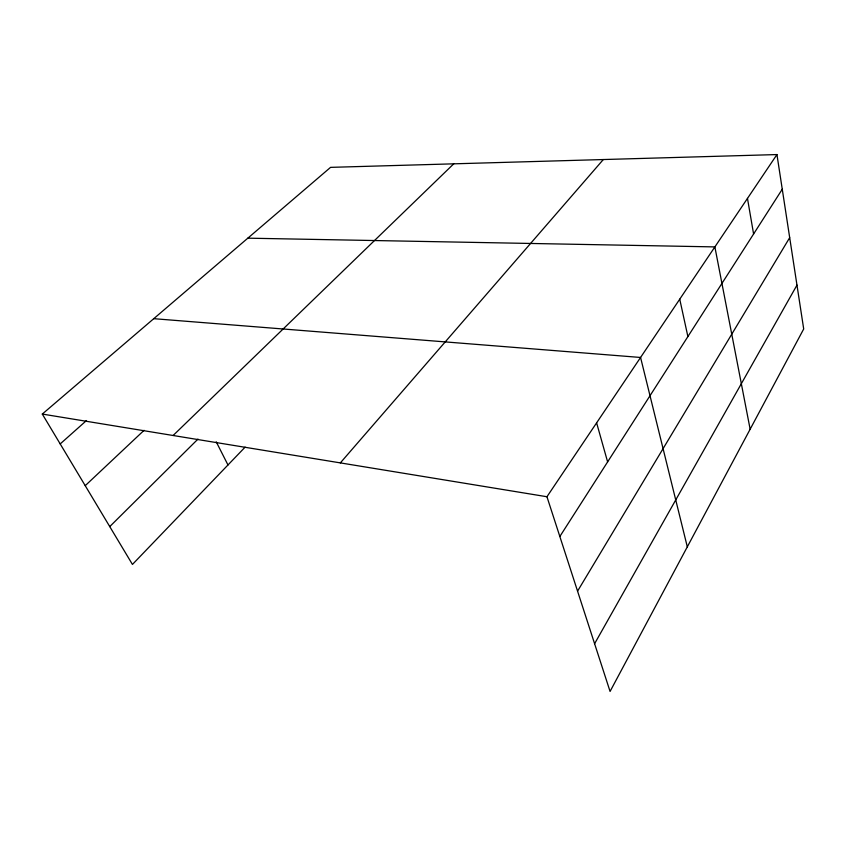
<?xml version="1.0" encoding="UTF-8"?>
<svg xmlns="http://www.w3.org/2000/svg" width="846" height="846" viewBox="0 0 846 846"><rect width="100%" height="100%" fill="white"/><g stroke="black" fill="none" stroke-linecap="round" stroke-linejoin="round"><path stroke-width="1.27" d="M594.601 643.711L796.974 285.113M577.564 591.143L789.688 237.652M559.841 536.501L782.264 189.229M776.945 154.564L803.7 328.967L610.072 691.436L546.95 496.739L776.945 154.564L330.564 167.36L42.3 414.064L132.441 564.441L245.118 447.132M340.346 462.889L603.325 159.534M109.758 526.593L197.975 439.085M173.123 435.489L453.742 163.828M85.224 485.678L144.063 430.318M60.203 443.928L86.482 420.536M247.825 238.17L714.87 246.905L750.148 429.229M153.75 318.678L640.57 357.467L687.312 546.854M42.3 414.064L546.95 496.739M216.238 441.845L227.976 464.983M596.61 422.852L607.618 461.916M679.74 299.177L687.893 336.581M747.473 198.408L753.596 233.993"/></g></svg>
